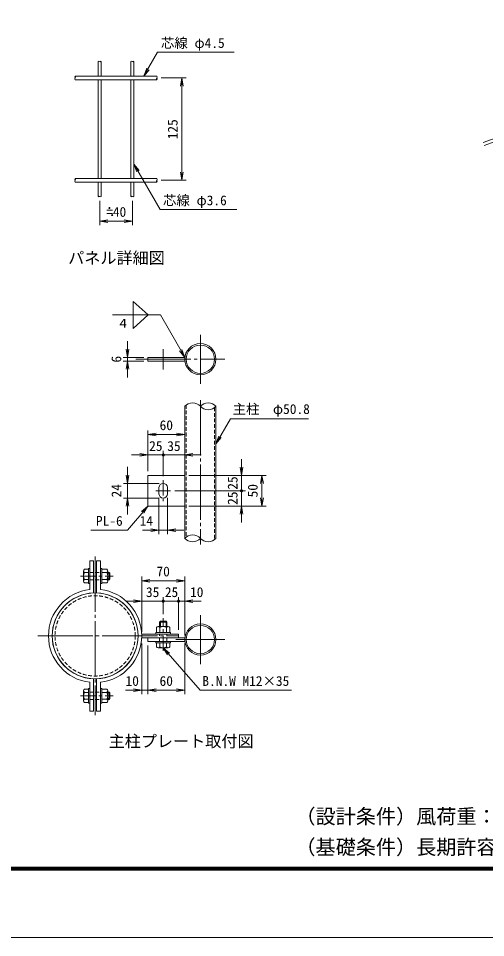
# Model space of a CAD drawing. Units: millimetres, scale not verified. Extents: x -6300 to 6300, y -4455 to 4455.
# Drawn here: x -1830 to 454, y -4455 to 36 of the extents above; entities that cross this region are included whole.
import ezdxf
from ezdxf.enums import TextEntityAlignment as Align

# ---------------------------------------------------------------- set-up
doc = ezdxf.new("R2010")
doc.units = ezdxf.units.MM
doc.header["$LTSCALE"] = 15
for name, pattern in [('CHAIN1', [8, 5, -1, 1, -1]), ('DASHED1', [1.8, 1.2, -0.6]), ('LONG_CHAIN', [21, 18, -1, 1, -1])]:
    doc.linetypes.add(name, pattern=pattern)
for name, color, linetype, lineweight in [('0-0_D-STR-TXT', 7, 'Continuous', 9), ('0-1_D-TTL', 7, 'Continuous', 9), ('0-2_D-TTL-TXT', 7, 'Continuous', 9), ('0-3_D-STR2', 7, 'Continuous', 9), ('0-4_D-STR-DIM', 7, 'Continuous', 9), ('0-5_0', 7, 'Continuous', 9), ('0-7_D-BMK', 2, 'LONG_CHAIN', 9), ('0-8_D-STR3', 3, 'Continuous', 9), ('0-A_GR', 7, 'Continuous', 9), ('0-B_2', 7, 'Continuous', 9), ('0-C_1', 7, 'Continuous', 9), ('0-D_CENTER', 2, 'CHAIN1', 9)]:
    doc.layers.add(name, color=color, linetype=linetype, lineweight=lineweight)
doc.styles.add('ＭＳ ゴシック', font='')
doc.styles.get('ＭＳ ゴシック').set_extended_font_data('MS Gothic')

# ---------------------------------------------------------------- blocks, each defined once
blk = doc.blocks.new('_Open')
at = {"layer": '0-5_0'}
blk.add_line((-15, 2.5), (0, 0), dxfattribs=at)
blk.add_lwpolyline([(-15, -2.5), (0, 0), (-15, 0)], dxfattribs=at)
blk = doc.blocks.new('_DotSmall')
at = {"layer": '0-5_0'}
for p, q in [((1.119, 1.5), (-1.119, 1.5)), ((1.834, -0.371), (-1.834, -0.371))]:
    blk.add_line(p, q, dxfattribs=at)
for points in [[(1.875, 0), (1.86, 0.235), (1.816, 0.466), (1.743, 0.69), (1.643, 0.903), (1.517, 1.102), (1.367, 1.284), (1.195, 1.445), (1.005, 1.583), (0.798, 1.697), (0.579, 1.783), (0.351, 1.842), (0.118, 1.871), (-0.118, 1.871), (-0.351, 1.842), (-0.579, 1.783), (-0.798, 1.697), (-1.005, 1.583), (-1.195, 1.445), (-1.367, 1.284), (-1.517, 1.102), (-1.643, 0.903), (-1.743, 0.69), (-1.816, 0.466), (-1.86, 0.235), (-1.875, 0), (0, 0)], [(-1.875, 0), (-1.86, -0.235), (-1.816, -0.466), (-1.743, -0.69), (-1.643, -0.903), (-1.517, -1.102), (-1.367, -1.284), (-1.195, -1.445), (-1.005, -1.583), (-0.798, -1.697), (-0.579, -1.783), (-0.351, -1.842), (-0.118, -1.871), (0.118, -1.871), (0.351, -1.842), (0.579, -1.783), (0.798, -1.697), (1.005, -1.583), (1.195, -1.445), (1.367, -1.284), (1.517, -1.102), (1.643, -0.903), (1.743, -0.69), (1.816, -0.466), (1.86, -0.235), (1.875, 0), (0, 0)]]:
    blk.add_lwpolyline(points, close=True, dxfattribs=at)

msp = doc.modelspace()

# ---------------------------------------------------------------- linework, layer by layer
at = {"layer": '0-0_D-STR-TXT'}
for points in [[(-775.67, -128.94), (-1149.98, -128.94), (-1216.26, -243.73)], [(-762.98, -897.77), (-1137.29, -897.77), (-1264.7, -677.08)], [(-1370.15, -1412.84), (-1135.98, -1412.84), (-1017.37, -1618.27)], [(-412.79, -1919.44), (-793.21, -1919.44), (-863.51, -2041.19)], [(-1475.4, -2463.97), (-1296.85, -2463.97), (-1198.2, -2347.99)], [(-494.48, -3246.17), (-942.15, -3246.17), (-1120.84, -3040.14)]]:
    msp.add_lwpolyline(points, dxfattribs=at)
at = {"layer": '0-1_D-TTL', "color": 2}
msp.add_lwpolyline([(-6300.09, 4454.97), (6299.91, 4454.97), (6299.91, -4455.03), (-6300.09, -4455.03)], close=True, dxfattribs=at)
at = {"layer": '0-1_D-TTL'}
for points in [[(-5895.09, 4124.97), (5894.91, 4124.97), (5894.91, -4125.03), (-5895.09, -4125.03)], [(-5891.34, 4121.22), (5891.16, 4121.22), (5891.16, -4121.28), (-5891.34, -4121.28)], [(-5887.59, 4117.47), (5887.41, 4117.47), (5887.41, -4117.53), (-5887.59, -4117.53)], [(-5883.84, 4113.72), (5883.66, 4113.72), (5883.66, -4113.78), (-5883.84, -4113.78)], [(-5880.09, 4109.97), (5879.91, 4109.97), (5879.91, -4110.03), (-5880.09, -4110.03)]]:
    msp.add_lwpolyline(points, close=True, dxfattribs=at)
at = {"layer": '0-3_D-STR2'}
for p, q in [((-1440.1, -174.46), (-1440.1, -245.46)), ((-1425.7, -174.46), (-1425.7, -245.46)), ((-1280.1, -174.46), (-1280.1, -245.46)), ((-1265.7, -174.46), (-1265.7, -245.46)), ((-1552.9, -245.46), (-1152.9, -245.46)), ((-1552.9, -263.46), (-1152.9, -263.46)), ((-1440.1, -263.46), (-1440.1, -745.46)), ((-1425.7, -263.46), (-1425.7, -745.46)), ((-1280.1, -263.46), (-1280.1, -745.46)), ((-1265.7, -263.46), (-1265.7, -745.46)), ((-1552.9, -745.46), (-1152.9, -745.46)), ((-1552.9, -763.46), (-1152.9, -763.46)), ((-1440.1, -763.46), (-1440.1, -834.46)), ((-1425.7, -763.46), (-1425.7, -834.46)), ((-1280.1, -763.46), (-1280.1, -834.46)), ((-1265.7, -763.46), (-1265.7, -834.46))]:
    msp.add_line(p, q, dxfattribs=at)
at = {"layer": '0-4_D-STR-DIM'}
for p, q in [((-1132.9, -254.46), (-1010.85, -254.46)), ((-1030.85, -714.46), (-1030.85, -294.46)), ((-1132.9, -754.46), (-1010.85, -754.46)), ((-1432.9, -854.46), (-1432.9, -974.18)), ((-1272.9, -854.46), (-1272.9, -974.18)), ((-1392.9, -954.18), (-1312.9, -954.18)), ((-1297.31, -1580), (-1297.31, -1540)), ((-1217.31, -1620), (-1317.31, -1620)), ((-1217.31, -1638), (-1317.31, -1638)), ((-1297.31, -1620), (-1297.31, -1638)), ((-1297.31, -1678), (-1297.31, -1718)), ((-1196.91, -2176.47), (-1196.91, -1976.47)), ((-1156.91, -1996.47), (-1056.91, -1996.47)), ((-1016.91, -2176.47), (-1016.91, -1976.47)), ((-1236.91, -2096.47), (-1276.91, -2096.47)), ((-1196.91, -2176.47), (-1196.91, -2076.47)), ((-1196.91, -2096.47), (-1156.91, -2096.47)), ((-1121.91, -2096.51), (-1161.91, -2096.51)), ((-1156.91, -2096.47), (-1121.91, -2096.47)), ((-1121.91, -2200.47), (-1121.91, -2076.47)), ((-1121.91, -2200.47), (-1121.91, -2076.51)), ((-1121.91, -2096.51), (-1016.91, -2096.51)), ((-1016.91, -2176.47), (-1016.91, -2076.51)), ((-976.91, -2096.51), (-936.91, -2096.51)), ((-1296.91, -2195.47), (-1296.91, -2155.47)), ((-739.51, -2156.47), (-739.51, -2116.47)), ((-996.91, -2196.47), (-619.51, -2196.47)), ((-996.91, -2196.47), (-719.51, -2196.47)), ((-739.51, -2196.47), (-739.51, -2236.47)), ((-1141.91, -2235.47), (-1316.91, -2235.47)), ((-1296.91, -2307.47), (-1296.91, -2235.47)), ((-739.51, -2236.47), (-739.51, -2271.47)), ((-639.51, -2236.47), (-639.51, -2306.47)), ((-1065.91, -2271.47), (-719.51, -2271.47)), ((-1065.91, -2271.47), (-719.51, -2271.47)), ((-739.51, -2306.47), (-739.51, -2271.47)), ((-1141.91, -2307.47), (-1316.91, -2307.47)), ((-1142.91, -2306.47), (-1142.91, -2483.97)), ((-1100.91, -2306.47), (-1100.91, -2483.97)), ((-739.51, -2346.47), (-739.51, -2306.47)), ((-1296.91, -2347.47), (-1296.91, -2387.47)), ((-996.91, -2346.47), (-619.51, -2346.47)), ((-996.91, -2346.47), (-719.51, -2346.47)), ((-739.51, -2386.47), (-739.51, -2426.47)), ((-1182.91, -2463.97), (-1222.91, -2463.97)), ((-1142.91, -2463.97), (-1100.91, -2463.97)), ((-1060.91, -2463.97), (-1020.91, -2463.97)), ((-1227.15, -2960.73), (-1227.15, -2691.16)), ((-1016.75, -2978.73), (-1016.75, -2691.16)), ((-1187.15, -2711.16), (-1056.75, -2711.16)), ((-1267.15, -2811.16), (-1307.15, -2811.16)), ((-1227.15, -2960.73), (-1227.15, -2791.16)), ((-1227.15, -2811.16), (-1122.15, -2811.16)), ((-1122.15, -2874.63), (-1122.15, -2791.16)), ((-1122.15, -2874.63), (-1122.15, -2791.16)), ((-1122.15, -2811.16), (-1047.15, -2811.16)), ((-1122.15, -2811.16), (-1082.15, -2811.16)), ((-1047.15, -2811.16), (-1087.15, -2811.16)), ((-1047.15, -2951.73), (-1047.15, -2791.16)), ((-1047.15, -2951.73), (-1047.15, -2791.16)), ((-1047.15, -2811.16), (-1016.75, -2811.16)), ((-1016.75, -2978.73), (-1016.75, -2791.16)), ((-976.75, -2811.16), (-936.75, -2811.16)), ((-1227.15, -3018.73), (-1227.15, -3266.17)), ((-1197.15, -3027.73), (-1197.15, -3266.17)), ((-1197.15, -3027.73), (-1197.15, -3266.17)), ((-1017.15, -3018.73), (-1017.15, -3266.17)), ((-1267.15, -3246.17), (-1307.15, -3246.17)), ((-1197.15, -3246.17), (-1227.15, -3246.17)), ((-1057.15, -3246.17), (-1157.15, -3246.17)), ((-1157.15, -3246.17), (-1117.15, -3246.17))]:
    msp.add_line(p, q, dxfattribs=at)
for centre, radius, start, end in [((-1436.5, -178.08), 5.11, 45.18146, 134.81854), ((-1429.3, -178.08), 5.11, 45.18146, 134.81854), ((-1429.3, -170.84), 5.11, 225.18146, 314.81854), ((-1276.5, -178.08), 5.11, 45.18146, 134.81854), ((-1269.3, -178.08), 5.11, 45.18146, 134.81854), ((-1269.3, -170.84), 5.11, 225.18146, 314.81854), ((-1548.37, -249.96), 6.38, 135.18146, 224.81854), ((-1548.37, -258.96), 6.38, 135.18146, 224.81854), ((-1557.43, -249.96), 6.38, 315.18146, 44.81854), ((-1148.37, -258.96), 6.38, 135.18146, 224.81854), ((-1157.43, -249.96), 6.38, 315.18146, 44.81854), ((-1157.43, -258.96), 6.38, 315.18146, 44.81854), ((-1548.37, -749.96), 6.38, 135.18146, 224.81854), ((-1548.37, -758.96), 6.38, 135.18146, 224.81854), ((-1557.43, -749.96), 6.38, 315.18146, 44.81854), ((-1148.37, -758.96), 6.38, 135.18146, 224.81854), ((-1157.43, -749.96), 6.38, 315.18146, 44.81854), ((-1157.43, -758.96), 6.38, 315.18146, 44.81854), ((-1436.5, -838.08), 5.11, 45.18146, 134.81854), ((-1436.5, -830.84), 5.11, 225.18146, 314.81854), ((-1429.3, -830.84), 5.11, 225.18146, 314.81854), ((-1276.5, -838.08), 5.11, 45.18146, 134.81854), ((-1276.5, -830.84), 5.11, 225.18146, 314.81854), ((-1269.3, -830.84), 5.11, 225.18146, 314.81854)]:
    msp.add_arc(centre, radius, start, end, dxfattribs=at)
at = {"layer": '0-5_0'}
for p, q in [((-1016.37, -1620), (-1197.31, -1620)), ((-1197.31, -1620), (-1197.31, -1638)), ((-1197.31, -1638), (-1016.37, -1638)), ((-1016.91, -1859), (-1016.91, -2504.39)), ((-864.51, -1859), (-864.51, -2504.39)), ((-1196.91, -2196.47), (-1016.91, -2196.47)), ((-1142.91, -2256.47), (-1142.91, -2286.47)), ((-1100.91, -2256.47), (-1100.91, -2286.47)), ((-1462.65, -2613.23), (-1480.65, -2613.23)), ((-1480.65, -2754.16), (-1480.65, -2613.23)), ((-1462.65, -2770.86), (-1462.65, -2613.23)), ((-1447.65, -2770.86), (-1447.65, -2613.23)), ((-1447.65, -2613.23), (-1429.65, -2613.23)), ((-1429.65, -2754.16), (-1429.65, -2613.23)), ((-1511.55, -2663.54), (-1511.55, -2712.91)), ((-1506.84, -2655.38), (-1487.55, -2655.38)), ((-1506.84, -2671.71), (-1487.55, -2671.71)), ((-1487.55, -2652.23), (-1487.55, -2724.23)), ((-1487.55, -2652.23), (-1480.65, -2652.23)), ((-1429.65, -2652.23), (-1422.75, -2652.23)), ((-1422.75, -2652.23), (-1422.75, -2724.23)), ((-1397.47, -2655.38), (-1422.75, -2655.38)), ((-1397.47, -2671.71), (-1422.75, -2671.71)), ((-1392.75, -2663.54), (-1392.75, -2712.91)), ((-1392.75, -2670.23), (-1387.05, -2670.23)), ((-1392.75, -2674.73), (-1382.55, -2674.73)), ((-1387.05, -2670.23), (-1387.05, -2706.23)), ((-1387.05, -2670.23), (-1382.55, -2674.73)), ((-1382.55, -2674.73), (-1382.55, -2701.73)), ((-1506.84, -2704.74), (-1487.55, -2704.74)), ((-1506.84, -2721.08), (-1487.55, -2721.08)), ((-1487.55, -2724.23), (-1480.65, -2724.23)), ((-1429.65, -2724.23), (-1422.75, -2724.23)), ((-1397.47, -2704.74), (-1422.75, -2704.74)), ((-1397.47, -2721.08), (-1422.75, -2721.08)), ((-1392.75, -2701.73), (-1382.55, -2701.73)), ((-1392.75, -2706.23), (-1387.05, -2706.23)), ((-1387.05, -2706.23), (-1382.55, -2701.73)), ((-1140.15, -2914.13), (-1135.65, -2909.63)), ((-1140.15, -2914.13), (-1104.15, -2914.13)), ((-1140.15, -2934.83), (-1140.15, -2914.13)), ((-1135.65, -2909.63), (-1108.65, -2909.63)), ((-1135.65, -2934.83), (-1135.65, -2909.63)), ((-1108.65, -2934.83), (-1108.65, -2909.63)), ((-1104.15, -2914.13), (-1108.65, -2909.63)), ((-1104.15, -2934.83), (-1104.15, -2914.13)), ((-1155, -2939.54), (-1155, -2964.83)), ((-1146.83, -2934.83), (-1097.47, -2934.83)), ((-1138.67, -2939.54), (-1138.67, -2964.83)), ((-1105.64, -2939.54), (-1105.64, -2964.83)), ((-1089.3, -2939.54), (-1089.3, -2964.83)), ((-1227.36, -2971.73), (-1047.15, -2971.73)), ((-1227.15, -2989.73), (-1017.15, -2989.73)), ((-1197.15, -2989.73), (-1197.15, -3007.73)), ((-1197.15, -3007.73), (-1017.15, -3007.73)), ((-1158.15, -2964.83), (-1086.15, -2964.83)), ((-1158.15, -2971.73), (-1158.15, -2964.83)), ((-1158.15, -3014.63), (-1158.15, -3007.73)), ((-1086.15, -2971.73), (-1086.15, -2964.83)), ((-1086.15, -3014.63), (-1086.15, -3007.73)), ((-1047.15, -2971.73), (-1047.15, -2989.73)), ((-1158.15, -3014.63), (-1086.15, -3014.63)), ((-1155, -3033.91), (-1155, -3014.63)), ((-1146.83, -3038.63), (-1097.47, -3038.63)), ((-1138.67, -3033.91), (-1138.67, -3014.63)), ((-1105.64, -3033.91), (-1105.64, -3014.63)), ((-1089.3, -3033.91), (-1089.3, -3014.63)), ((-1480.65, -3207.3), (-1480.65, -3348.23)), ((-1462.65, -3190.59), (-1462.65, -3348.23)), ((-1447.65, -3190.59), (-1447.65, -3348.23)), ((-1429.65, -3207.3), (-1429.65, -3348.23)), ((-1511.55, -3248.54), (-1511.55, -3297.91)), ((-1506.84, -3240.38), (-1487.55, -3240.38)), ((-1506.84, -3256.71), (-1487.55, -3256.71)), ((-1487.55, -3237.23), (-1487.55, -3309.23)), ((-1487.55, -3237.23), (-1480.65, -3237.23)), ((-1429.65, -3237.23), (-1422.75, -3237.23)), ((-1422.75, -3237.23), (-1422.75, -3309.23)), ((-1397.47, -3240.38), (-1422.75, -3240.38)), ((-1397.47, -3256.71), (-1422.75, -3256.71)), ((-1392.75, -3248.54), (-1392.75, -3297.91)), ((-1392.75, -3255.23), (-1387.05, -3255.23)), ((-1392.75, -3259.73), (-1382.55, -3259.73)), ((-1387.05, -3255.23), (-1387.05, -3291.23)), ((-1387.05, -3255.23), (-1382.55, -3259.73)), ((-1382.55, -3259.73), (-1382.55, -3286.73)), ((-1506.84, -3289.74), (-1487.55, -3289.74)), ((-1506.84, -3306.08), (-1487.55, -3306.08)), ((-1487.55, -3309.23), (-1480.65, -3309.23)), ((-1429.65, -3309.23), (-1422.75, -3309.23)), ((-1397.47, -3289.74), (-1422.75, -3289.74)), ((-1397.47, -3306.08), (-1422.75, -3306.08)), ((-1392.75, -3286.73), (-1382.55, -3286.73)), ((-1392.75, -3291.23), (-1387.05, -3291.23)), ((-1387.05, -3291.23), (-1382.55, -3286.73)), ((-1462.65, -3348.23), (-1480.65, -3348.23)), ((-1447.65, -3348.23), (-1429.65, -3348.23))]:
    msp.add_line(p, q, dxfattribs=at)
msp.add_lwpolyline([(-1195.72, -1412.84), (-1269.36, -1346.52), (-1269.36, -1479.16)], close=True, dxfattribs=at)
msp.add_lwpolyline([(-1196.91, -2196.47), (-1196.91, -2346.47), (-1016.91, -2346.47)], dxfattribs=at)
for centre, radius in [((-940.71, -1629), 76.2), ((-940.71, -1629), 69.3), ((-940.55, -2998.73), 76.2), ((-940.55, -2998.73), 69.3)]:
    msp.add_circle(centre, radius, dxfattribs=at)
for centre, radius, start, end in [((-978.81, -1894.12), 51.82, 42.6676, 137.3324), ((-902.61, -1894.12), 51.82, 42.6676, 137.3324), ((-902.61, -1823.88), 51.82, 222.6676, 317.3324), ((-1121.91, -2256.47), 21, 0, 180), ((-1121.91, -2286.47), 21, 180, 0), ((-978.81, -2539.5), 51.82, 42.6676, 137.3324), ((-978.81, -2469.27), 51.82, 222.6676, 317.3324), ((-902.61, -2469.27), 51.82, 222.6676, 317.3324), ((-1502.12, -2663.54), 9.43, 120, 240), ((-1480.28, -2688.23), 31.27, 148.12432, 211.87568), ((-1402.18, -2663.54), 9.43, 300, 60), ((-1424.02, -2688.23), 31.27, 328.12432, 31.87568), ((-1502.12, -2712.91), 9.43, 120, 240), ((-1402.18, -2712.91), 9.43, 300, 60), ((-1455.15, -2980.73), 228, 96.42151, 263.57849), ((-1455.15, -2980.73), 210, 92.04671, 267.95329), ((-1455.15, -2980.73), 210, 272.04671, 87.95329), ((-1455.15, -2980.73), 228, 276.42151, 83.57849), ((-1146.83, -2944.26), 9.43, 30, 150), ((-1122.15, -2966.1), 31.27, 58.12432, 121.87568), ((-1097.47, -2944.26), 9.43, 30, 150), ((-1146.83, -3029.19), 9.43, 210, 330), ((-1122.15, -3007.36), 31.27, 238.12432, 301.87568), ((-1097.47, -3029.19), 9.43, 210, 330), ((-1502.12, -3248.54), 9.43, 120, 240), ((-1480.28, -3273.23), 31.27, 148.12432, 211.87568), ((-1402.18, -3248.54), 9.43, 300, 60), ((-1424.02, -3273.23), 31.27, 328.12432, 31.87568), ((-1502.12, -3297.91), 9.43, 120, 240), ((-1402.18, -3297.91), 9.43, 300, 60)]:
    msp.add_arc(centre, radius, start, end, dxfattribs=at)
at = {"layer": '0-7_D-BMK'}
for p, q in [((-940.71, -1509), (-940.71, -1749)), ((-1122.31, -1679), (-1122.31, -1579)), ((-1256.72, -1629), (-820.71, -1629)), ((-940.71, -1829), (-940.71, -2534.39)), ((-1455.15, -2593.23), (-1455.15, -3368.23)), ((-940.55, -2878.73), (-940.55, -3118.73)), ((-1735.96, -2980.73), (-1046.94, -2980.73)), ((-820.55, -2998.73), (-1060.55, -2998.73))]:
    msp.add_line(p, q, dxfattribs=at)
at = {"layer": '0-8_D-STR3', "color": 4, "linetype": 'DASHED1'}
for p, q in [((-1010.01, -1852.75), (-1010.01, -2498.13)), ((-871.41, -1865.25), (-871.41, -2510.64))]:
    msp.add_line(p, q, dxfattribs=at)
msp.add_circle((-1455.15, -2980.73), 196.2, dxfattribs=at)
at = {"layer": '0-A_GR', "color": 4, "linetype": 'DASHED1'}
for p, q in [((-1480.65, -2670.23), (-1429.65, -2670.23)), ((-1480.65, -2706.23), (-1429.65, -2706.23)), ((-1140.15, -3007.73), (-1140.15, -2971.73)), ((-1104.15, -3007.73), (-1104.15, -2971.73)), ((-1480.65, -3255.23), (-1429.65, -3255.23)), ((-1480.65, -3291.23), (-1429.65, -3291.23))]:
    msp.add_line(p, q, dxfattribs=at)
at = {"layer": '0-A_GR', "color": 4}
msp.add_circle((-1455.15, -2980.73), 209.7, dxfattribs=at)
at = {"layer": '0-C_1'}
for p, q in [((441.82, -569.72), (732.75, -463.83)), ((447.32, -584.83), (738.25, -478.94))]:
    msp.add_line(p, q, dxfattribs=at)
at = {"layer": '0-D_CENTER'}
for p, q in [((-1121.91, -2220.47), (-1121.91, -2322.47)), ((-1085.91, -2271.47), (-1157.91, -2271.47)), ((-1526.55, -2688.23), (-1367.55, -2688.23)), ((-1122.15, -3053.63), (-1122.15, -2894.63)), ((-1526.55, -3273.23), (-1367.55, -3273.23))]:
    msp.add_line(p, q, dxfattribs=at)

# ---------------------------------------------------------------- block references
at = {"layer": '0-0_D-STR-TXT', "xscale": 2.666667, "yscale": 2.666667}
for p, rotation in [((-1217.26, -245.46), 240), ((-1265.7, -675.35), 120), ((-1016.37, -1620), 300), ((-864.51, -2042.92), 240), ((-1196.91, -2346.47), 49.61664), ((-1122.15, -3038.63), 130.93516)]:
    msp.add_blockref('_Open', p, dxfattribs=dict(at, rotation=rotation))
at = {"layer": '0-4_D-STR-DIM', "xscale": 2.666667, "yscale": 2.666667}
for name, p, rotation in [('_Open', (-1030.85, -254.46), 90), ('_Open', (-1030.85, -754.46), 270), ('_Open', (-1432.9, -954.18), 180), ('_Open', (-1297.31, -1620), 270), ('_Open', (-1297.31, -1638), 90), ('_Open', (-1196.91, -1996.47), 180), ('_Open', (-1016.91, -2096.51), 180), ('_Open', (-1296.91, -2235.47), 270), ('_Open', (-739.51, -2196.47), 270), ('_Open', (-639.51, -2196.47), 90), ('_DotSmall', (-739.51, -2271.47), 90), ('_DotSmall', (-739.51, -2271.47), 270), ('_Open', (-1296.91, -2307.47), 90), ('_Open', (-639.51, -2346.47), 270), ('_Open', (-739.51, -2346.47), 90), ('_Open', (-1100.91, -2463.97), 180), ('_Open', (-1227.15, -2711.16), 180), ('_DotSmall', (-1122.15, -2811.16), 180), ('_DotSmall', (-1122.15, -2811.16), 180), ('_Open', (-1016.75, -2811.16), 180), ('_Open', (-1197.15, -3246.17), 180), ('_Open', (-1197.15, -3246.17), 180)]:
    msp.add_blockref(name, p, dxfattribs=dict(at, rotation=rotation))
for name, p in [('_Open', (-1272.9, -954.18)), ('_Open', (-1016.91, -1996.47)), ('_Open', (-1196.91, -2096.47)), ('_DotSmall', (-1121.91, -2096.47)), ('_DotSmall', (-1121.91, -2096.51)), ('_Open', (-1142.91, -2463.97)), ('_Open', (-1016.75, -2711.16)), ('_Open', (-1227.15, -2811.16)), ('_DotSmall', (-1047.15, -2811.16)), ('_DotSmall', (-1047.15, -2811.16)), ('_Open', (-1227.15, -3246.17)), ('_Open', (-1017.15, -3246.17))]:
    msp.add_blockref(name, p, dxfattribs=at)

# ---------------------------------------------------------------- texts
at = {"layer": '0-0_D-STR-TXT', "style": 'ＭＳ ゴシック'}
for s, height, p in [('芯線 φ4.5', 48.06, (-1133.31, -122.19)), ('芯線 φ3.6', 48.06, (-1123.27, -891.02)), ('主柱\u3000φ50.8', 48.06, (-782.63, -1910.89)), ('PL-6', 48.06, (-1451.1, -2457.22)), ('B.N.W M12×35', 48.06, (-931, -3239.42)), ('（設計条件）風荷重：昭和57年改正 建築基準法・同施行令に基づく風圧力に準拠。', 72.14, (-476.26, -3920.44)), ('（基礎条件）長期許容地耐力98kN/m2の場合。', 72.14, (-476.26, -4070.44))]:
    msp.add_text(s, height=height, dxfattribs=at).set_placement(p, align=Align.BOTTOM_LEFT)
at = {"layer": '0-2_D-TTL-TXT', "style": 'ＭＳ ゴシック'}
for s, p in [('パネル詳細図', (-1586.81, -1180.16)), ('主柱プレート取付図', (-1389.25, -3541.51))]:
    msp.add_text(s, height=57.73, dxfattribs=at).set_placement(p, align=Align.BOTTOM_LEFT)
at = {"layer": '0-4_D-STR-DIM', "style": 'ＭＳ ゴシック'}
for s, p in [('125', (-1037.6, -554.46)), ('6', (-1313.06, -1645.23)), ('24', (-1312.65, -2304.34)), ('25', (-744.73, -2266.53)), ('50', (-646.26, -2304.09)), ('25', (-744.73, -2340.61))]:
    msp.add_text(s, height=48.06, rotation=90, dxfattribs=at).set_placement(p, align=Align.BOTTOM_LEFT)
for s, p in [('=40', (-1401.12, -947.43)), ('．', (-1400.95, -910.05)), ('．', (-1387.54, -944.52)), ('60', (-1139.91, -1989.72)), ('25', (-1191.05, -2091.24)), ('35', (-1102.49, -2091.61)), ('14', (-1237.43, -2457.22)), ('70', (-1155.2, -2704.41)), ('35', (-1206.63, -2805.41)), ('25', (-1114.25, -2805.41)), ('10', (-991.15, -2805.41)), ('10', (-1306.43, -3239.34)), ('60', (-1140.15, -3239.42))]:
    msp.add_text(s, height=48.06, dxfattribs=at).set_placement(p, align=Align.BOTTOM_LEFT)
at = {"layer": '0-B_2', "style": 'ＭＳ ゴシック', "width": 1.3}
msp.add_text('4', height=43.3, dxfattribs=at).set_placement((-1337.47, -1488.11), align=Align.BOTTOM_LEFT)

doc.saveas('drawing.dxf')
